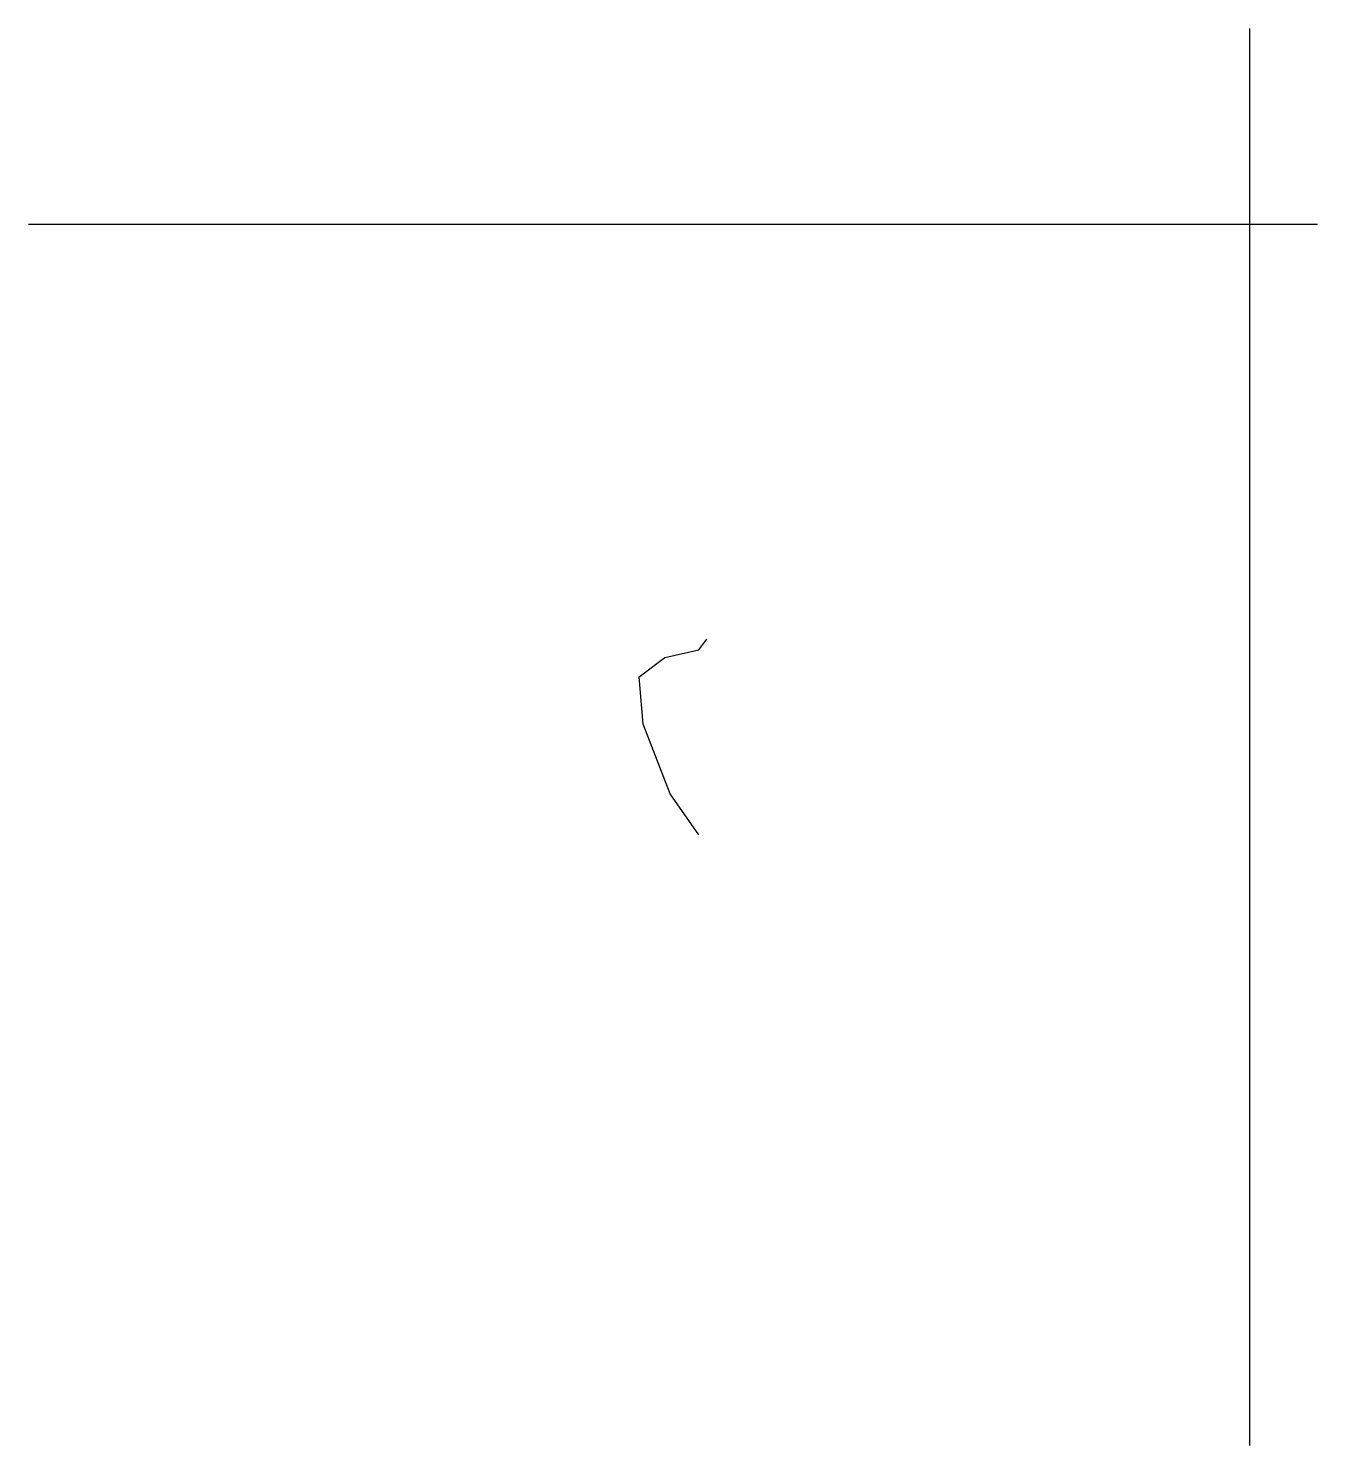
# Model space of a CAD drawing. Extents: x 0 to 106, y 0 to 116.
import ezdxf

# ---------------------------------------------------------------- set-up
doc = ezdxf.new("R2010")
doc.units = 0
doc.layers.add('CentreLine', color=5, linetype='CONTINUOUS')
doc.layers.add('Grid', color=7, linetype='CONTINUOUS')

msp = doc.modelspace()

# ---------------------------------------------------------------- linework, layer by layer
at = {"layer": 'CentreLine'}
for p, q in [((52.09, 64.51, 11.68), (54.88, 65.15, 0.21)), ((54.88, 65.15, 0.21), (55.54, 66.03)), ((50, 62.93, 17.58), (52.09, 64.51, 11.68)), ((50.34, 59.07, 18.83), (50, 62.93, 17.58)), ((52.53, 53.35, 17.86), (50.34, 59.07, 18.83)), ((54.88, 50, 21.18), (52.53, 53.35, 17.86)), ((54.88, 50, 23.34), (54.88, 50, 25.42)), ((54.88, 50, 23.34), (54.88, 50, 21.18))]:
    msp.add_line(p, q, dxfattribs=at)
at = {"layer": 'Grid'}
for p, q in [((100, 0), (100, 116.03)), ((0, 100), (105.54, 100))]:
    msp.add_line(p, q, dxfattribs=at)

doc.saveas('drawing.dxf')
